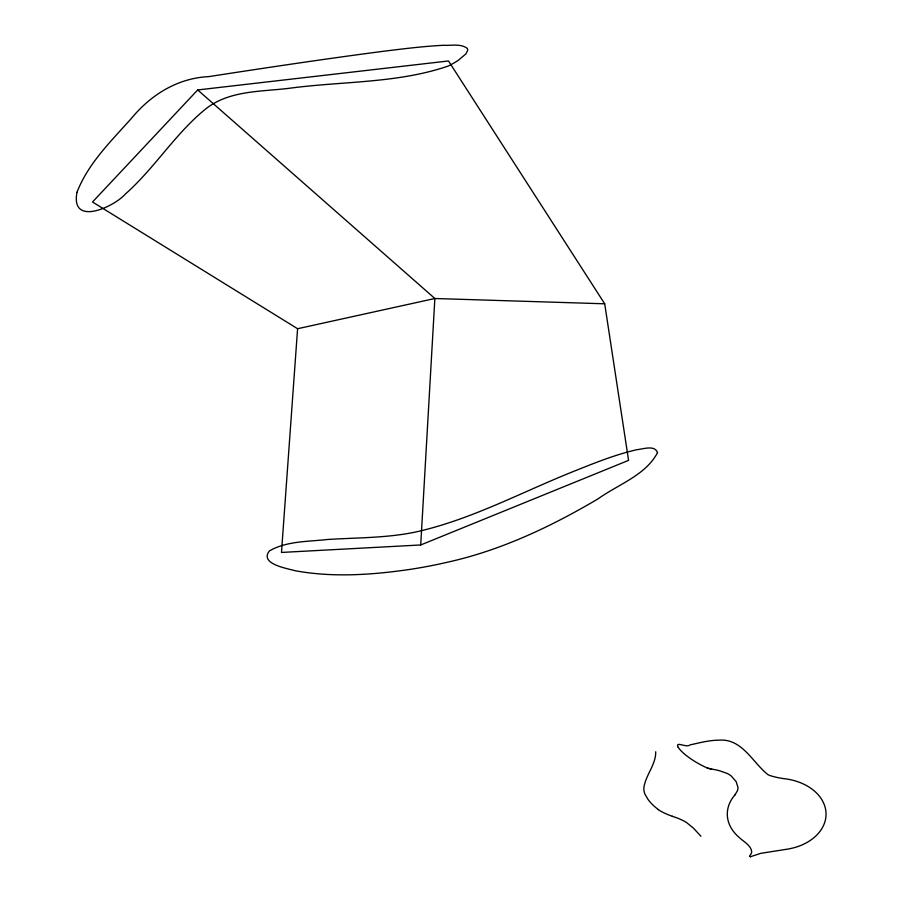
<?xml version="1.0" encoding="UTF-8"?>
<svg xmlns="http://www.w3.org/2000/svg" width="902" height="902" viewBox="0 0 902 902"><rect width="100%" height="100%" fill="white"/><g stroke="black" fill="none" stroke-linecap="round" stroke-linejoin="round"><path stroke-width="1.35" d="M420.715 544.966L434.865 298.506L197.696 89.952L92.511 202.003L297.592 328.723L434.865 298.506L604.701 303.794L628.57 460.37L420.715 544.966L281.48 552.441L297.592 328.723M734.871 795.102L737.509 790.558A17.984 13.068 0.1 0 0 737.949 787.333L736.145 781.628L731.353 776.103A22.719 16.507 0.1 0 0 727.181 773.442L719.334 770.68A72.735 52.846 0.1 0 0 714.125 769.53L710.257 768.797A23.148 16.822 0.1 0 1 707.754 768.211C696.536 763.351 683.073 754.602 678.225 747.375M734.803 795.079A49.362 35.866 0.1 0 0 739.223 837.473C743.53 841.679 750.926 845.118 751.704 851.725A8.952 6.506 0.1 0 1 751.174 853.608L749.472 856.269L750.487 856.697M750.317 856.776L760.86 853.326L786.939 849.222A49.362 35.866 0.1 0 0 826.006 812.882A49.362 35.866 0.1 0 0 783.466 778.606L779.17 777.885A73.908 53.703 0.1 0 1 772.292 776.25L770.207 775.619A15.977 11.613 0.1 0 1 767.918 774.615C752.516 762.506 742.042 738.062 718.623 740.181C708.893 740.26 699.456 742.865 690.007 744.917C686.591 748.277 674.922 740.531 678.135 747.217M197.696 89.952L448.497 60.964L604.701 303.794M711.577 769.045L707.191 768.042M672.272 816.299L675.688 817.46A57.604 41.853 0.1 0 1 679.195 818.768L683.795 820.921A35.956 26.124 0.1 0 1 686.569 822.568L693.435 828.137L700.91 836.233M658.37 809.545L656.915 808.474A58.562 42.552 0.1 0 1 648.031 799.431L644.941 794.177A25.966 18.863 0.1 0 1 643.904 787.469C645.731 774.976 656.013 764.501 655.709 751.761M672.306 816.231A55.067 40.015 0.1 0 1 658.246 809.646M657.524 452.624C645.843 475.196 617.971 484.521 598.15 498.795C551.449 526.407 501.749 550.017 448.587 561.969A386.947 281.142 0.1 0 1 408.2 569.669C370.891 574.969 332.545 577.573 295.258 570.752C287.727 568.508 259.088 564.111 269.382 550.93C286.791 540.918 308.112 541.707 327.539 539.486C352.727 537.874 378.073 538.032 403.07 534.266A183.433 133.282 0.1 0 0 415.63 532.022C471.735 519.575 522.63 491.567 575.724 470.562C595.681 462.568 615.784 454.507 636.801 449.703C642.9 449.185 654.796 444.652 657.524 452.624M76.997 192.25C70.3 226.954 113.9 207.043 125.288 194.11C154.817 168.031 175.495 133.169 206.287 108.477C229.739 90.324 261.028 91.745 288.967 88.328C341.869 81.135 397.376 83.548 448.271 66.038A86.118 62.576 0.1 0 0 458.385 60.242L465.939 53.883L467.777 50.061L467.337 48.437C460.697 43.307 451.147 45.788 443.356 45.28C422.914 46.34 402.596 48.911 382.29 51.425C324.292 59.013 266.44 67.706 208.633 76.636C177.75 78.102 150.972 94.699 131.647 118.128C111.318 140.915 88.204 163.262 76.997 192.25"/></g></svg>
